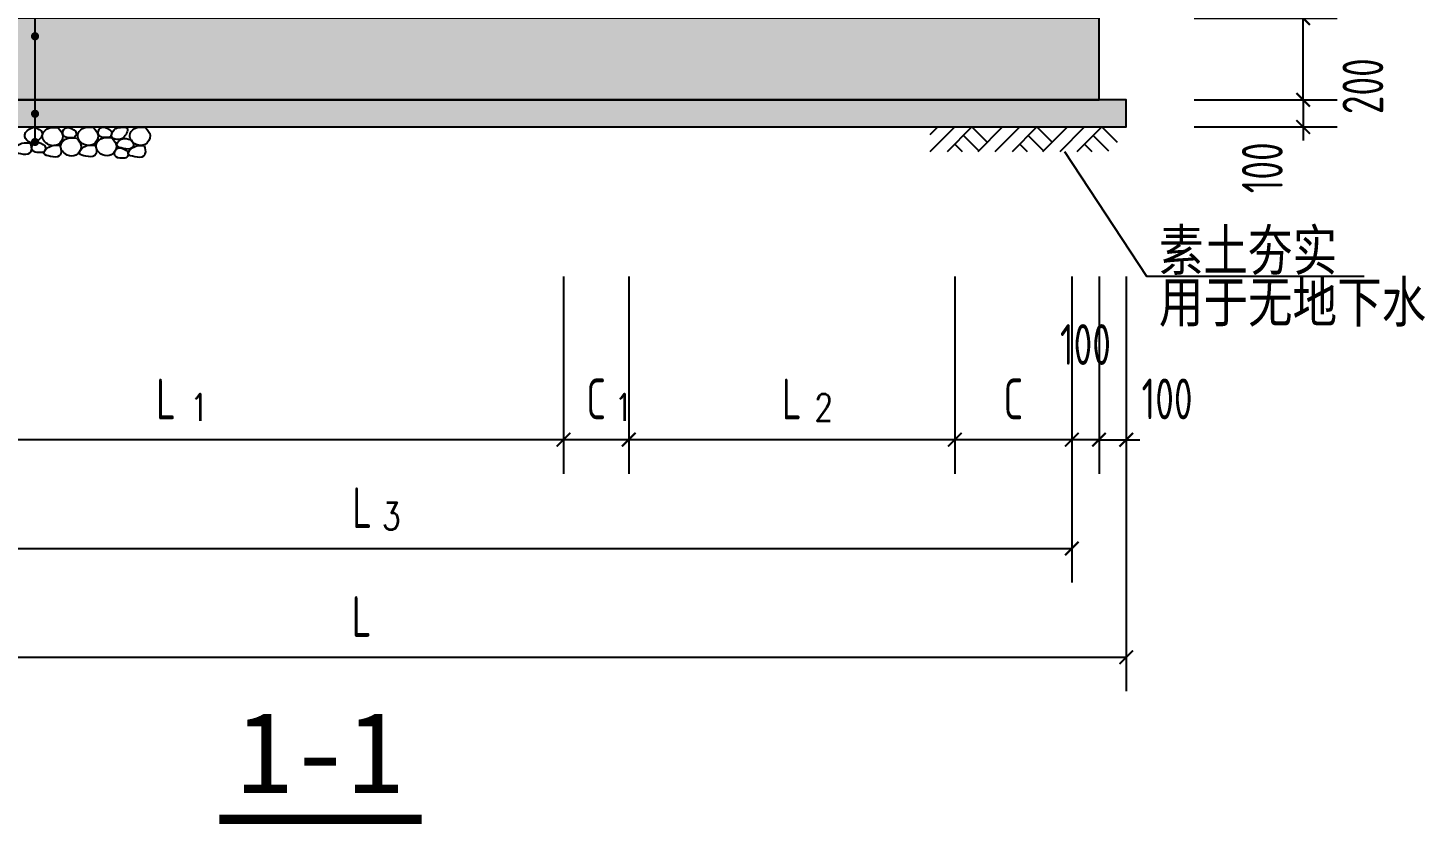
# Model space of a CAD drawing. Header units: millimetres. Extents: x -807114 to -50119, y -468455 to -61603.
# Drawn here: x -68868 to -63382, y -220208 to -217079 of the extents above; entities that cross this region are included whole.
import ezdxf

# ---------------------------------------------------------------- set-up
doc = ezdxf.new("R2010")
doc.units = ezdxf.units.MM
doc.header["$LTSCALE"] = 1000
for name, color, linetype in [('A-Wall-Patt', 13, 'Continuous'), ('Anno-Note', 241, 'Continuous'), ('DIM_给水', 3, 'Continuous'), ('PUB_DIM', 3, 'Continuous'), ('PUB_HATCH', 8, 'Continuous'), ('PUB_TEXT', 3, 'Continuous'), ('WALL', 9, 'Continuous')]:
    doc.layers.add(name, color=color, linetype=linetype)
doc.styles.add('-宋体', font='', dxfattribs={"width": 0.75})
doc.styles.add('_SIMPLEX', font='txt.shx', dxfattribs={"width": 0.8, "bigfont": 'hztxt.shx'})
doc.styles.add('DIM_FONT', font='tssdeng.shx', dxfattribs={"width": 0.7, "bigfont": 'tssdchn.shx'})
doc.styles.add('宋体', font='simsun.ttc', dxfattribs={"width": 0.8})
doc.styles.get('-宋体').set_extended_font_data('SimSun')
doc.dimstyles.new('DIMN50', dxfattribs={"dimscale": 0.5, "dimtxt": 300, "dimasz": 100, "dimexe": 250, "dimexo": 300, "dimgap": 150, "dimtad": 1, "dimdec": 0, "dimzin": 0, "dimdsep": 46, "dimtxsty": 'DIM_FONT', "dimblk": 'ARCHTICK', "dimcen": 0.09, "dimclrt": 7, "dimazin": 2, "dimtfac": 1, "dimtdec": 0, "dimtix": 1, "dimtmove": 2, "dimatfit": 3, "dimfxl": 1, "dimtolj": 1, "dimtzin": 0, "dimarcsym": 0})

# ---------------------------------------------------------------- blocks, each defined once
blk = doc.blocks.new('_ArchTick')
at = {"color": 0, "linetype": 'ByBlock', "const_width": 0.15}
blk.add_lwpolyline([(-0.5, -0.5), (0.5, 0.5)], dxfattribs=at)
blk = doc.blocks.new('*D9219')
at = {"layer": 'Defpoints', "color": 0}
for p in [(1175, 2163.5), (6795, 2163.5), (6795, 613.5)]:
    blk.add_point(p, dxfattribs=at)
at = {"layer": 'PUB_DIM', "color": 0, "lineweight": -2}
for p, q in [((1175, 2013.5), (1175, 488.5)), ((6795, 2013.5), (6795, 488.5)), ((1175, 613.5), (6795, 613.5))]:
    blk.add_line(p, q, dxfattribs=at)
at = {"layer": 'PUB_DIM', "color": 0, "linetype": 'ByBlock', "lineweight": -2, "xscale": 50, "yscale": 50, "zscale": 50, "rotation": 180}
blk.add_blockref('_ArchTick', (1175, 613.5), dxfattribs=at)
at = {"layer": 'PUB_DIM', "color": 0, "linetype": 'ByBlock', "lineweight": -2, "xscale": 50, "yscale": 50, "zscale": 50}
blk.add_blockref('_ArchTick', (6795, 613.5), dxfattribs=at)
at = {"layer": 'PUB_DIM', "color": 7, "insert": (3985, 763.5), "char_height": 150, "attachment_point": 5, "style": 'DIM_FONT'}
blk.add_mtext('\\A1;L', dxfattribs=at)
blk = doc.blocks.new('*D9220')
at = {"layer": 'Defpoints', "color": 0}
for p in [(1375, 2163.5), (6595, 2163.5), (6595, 1013.5)]:
    blk.add_point(p, dxfattribs=at)
at = {"layer": 'PUB_DIM', "color": 0, "lineweight": -2}
for p, q in [((1375, 2013.5), (1375, 888.5)), ((6595, 2013.5), (6595, 888.5)), ((1375, 1013.5), (6595, 1013.5))]:
    blk.add_line(p, q, dxfattribs=at)
at = {"layer": 'PUB_DIM', "color": 0, "linetype": 'ByBlock', "lineweight": -2, "xscale": 50, "yscale": 50, "zscale": 50, "rotation": 180}
blk.add_blockref('_ArchTick', (1375, 1013.5), dxfattribs=at)
at = {"layer": 'PUB_DIM', "color": 0, "linetype": 'ByBlock', "lineweight": -2, "xscale": 50, "yscale": 50, "zscale": 50}
blk.add_blockref('_ArchTick', (6595, 1013.5), dxfattribs=at)
at = {"layer": 'PUB_DIM', "color": 7, "insert": (3987, 1163.5), "char_height": 150, "attachment_point": 5, "style": 'DIM_FONT'}
blk.add_mtext('\\A1;L', dxfattribs=at)
blk = doc.blocks.new('*D9221')
at = {"layer": 'Defpoints', "color": 0}
for p in [(6695, 2163.5), (6795, 2163.5), (6795, 1413.5)]:
    blk.add_point(p, dxfattribs=at)
at = {"layer": 'PUB_DIM', "color": 0, "lineweight": -2}
for p, q in [((6695, 2013.5), (6695, 1288.5)), ((6795, 2013.5), (6795, 1288.5)), ((6695, 1413.5), (6645, 1413.5)), ((6695, 1413.5), (6795, 1413.5)), ((6795, 1413.5), (6845, 1413.5))]:
    blk.add_line(p, q, dxfattribs=at)
at = {"layer": 'PUB_DIM', "color": 0, "linetype": 'ByBlock', "lineweight": -2, "xscale": 50, "yscale": 50, "zscale": 50}
blk.add_blockref('_ArchTick', (6695, 1413.5), dxfattribs=at)
at = {"layer": 'PUB_DIM', "color": 0, "linetype": 'ByBlock', "lineweight": -2, "xscale": 50, "yscale": 50, "zscale": 50, "rotation": 180}
blk.add_blockref('_ArchTick', (6795, 1413.5), dxfattribs=at)
at = {"layer": 'PUB_DIM', "color": 7, "insert": (6945, 1563.5), "char_height": 150, "attachment_point": 5, "style": 'DIM_FONT'}
blk.add_mtext('\\A1;100', dxfattribs=at)
blk = doc.blocks.new('*D9222')
at = {"layer": 'Defpoints', "color": 0}
for p in [(6595, 2163.5), (6695, 2163.5), (6595, 1413.5)]:
    blk.add_point(p, dxfattribs=at)
at = {"layer": 'PUB_DIM', "color": 0, "lineweight": -2}
for p, q in [((6595, 2013.5), (6595, 1288.5)), ((6695, 2013.5), (6695, 1288.5)), ((6595, 1413.5), (6545, 1413.5)), ((6695, 1413.5), (6595, 1413.5)), ((6695, 1413.5), (6745, 1413.5))]:
    blk.add_line(p, q, dxfattribs=at)
at = {"layer": 'PUB_DIM', "color": 0, "linetype": 'ByBlock', "lineweight": -2, "xscale": 50, "yscale": 50, "zscale": 50}
blk.add_blockref('_ArchTick', (6595, 1413.5), dxfattribs=at)
at = {"layer": 'PUB_DIM', "color": 0, "linetype": 'ByBlock', "lineweight": -2, "xscale": 50, "yscale": 50, "zscale": 50, "rotation": 180}
blk.add_blockref('_ArchTick', (6695, 1413.5), dxfattribs=at)
at = {"layer": 'PUB_DIM', "color": 7, "insert": (6645, 1763.5), "char_height": 150, "attachment_point": 5, "style": 'DIM_FONT'}
blk.add_mtext('\\A1;100', dxfattribs=at)
blk = doc.blocks.new('*D9223')
at = {"layer": 'Defpoints', "color": 0}
for p in [(6165, 2163.5), (6595, 2163.5), (6165, 1413.5)]:
    blk.add_point(p, dxfattribs=at)
at = {"layer": 'PUB_DIM', "color": 0, "lineweight": -2}
for p, q in [((6165, 2013.5), (6165, 1288.5)), ((6595, 2013.5), (6595, 1288.5)), ((6595, 1413.5), (6165, 1413.5))]:
    blk.add_line(p, q, dxfattribs=at)
at = {"layer": 'PUB_DIM', "color": 0, "linetype": 'ByBlock', "lineweight": -2, "xscale": 50, "yscale": 50, "zscale": 50, "rotation": 180}
blk.add_blockref('_ArchTick', (6165, 1413.5), dxfattribs=at)
at = {"layer": 'PUB_DIM', "color": 0, "linetype": 'ByBlock', "lineweight": -2, "xscale": 50, "yscale": 50, "zscale": 50}
blk.add_blockref('_ArchTick', (6595, 1413.5), dxfattribs=at)
at = {"layer": 'PUB_DIM', "color": 7, "insert": (6380, 1563.5), "char_height": 150, "attachment_point": 5, "style": 'DIM_FONT'}
blk.add_mtext('\\A1;C', dxfattribs=at)
blk = doc.blocks.new('*D9224')
at = {"layer": 'Defpoints', "color": 0}
for p in [(4727, 2163.5), (4967, 2163.5), (4727, 1413.5)]:
    blk.add_point(p, dxfattribs=at)
at = {"layer": 'PUB_DIM', "color": 0, "lineweight": -2}
for p, q in [((4727, 2013.5), (4727, 1288.5)), ((4967, 2013.5), (4967, 1288.5)), ((4967, 1413.5), (4727, 1413.5))]:
    blk.add_line(p, q, dxfattribs=at)
at = {"layer": 'PUB_DIM', "color": 0, "linetype": 'ByBlock', "lineweight": -2, "xscale": 50, "yscale": 50, "zscale": 50, "rotation": 180}
blk.add_blockref('_ArchTick', (4727, 1413.5), dxfattribs=at)
at = {"layer": 'PUB_DIM', "color": 0, "linetype": 'ByBlock', "lineweight": -2, "xscale": 50, "yscale": 50, "zscale": 50}
blk.add_blockref('_ArchTick', (4967, 1413.5), dxfattribs=at)
at = {"layer": 'PUB_DIM', "color": 7, "insert": (4847, 1563.5), "char_height": 150, "attachment_point": 5, "style": 'DIM_FONT'}
blk.add_mtext('\\A1;C ', dxfattribs=at)
blk = doc.blocks.new('*D9225')
at = {"layer": 'Defpoints', "color": 0}
for p in [(1805, 2163.5), (4727, 2163.5), (1805, 1413.5)]:
    blk.add_point(p, dxfattribs=at)
at = {"layer": 'PUB_DIM', "color": 0, "lineweight": -2}
for p, q in [((1805, 2013.5), (1805, 1288.5)), ((4727, 2013.5), (4727, 1288.5)), ((4727, 1413.5), (1805, 1413.5))]:
    blk.add_line(p, q, dxfattribs=at)
at = {"layer": 'PUB_DIM', "color": 0, "linetype": 'ByBlock', "lineweight": -2, "xscale": 50, "yscale": 50, "zscale": 50, "rotation": 180}
blk.add_blockref('_ArchTick', (1805, 1413.5), dxfattribs=at)
at = {"layer": 'PUB_DIM', "color": 0, "linetype": 'ByBlock', "lineweight": -2, "xscale": 50, "yscale": 50, "zscale": 50}
blk.add_blockref('_ArchTick', (4727, 1413.5), dxfattribs=at)
at = {"layer": 'PUB_DIM', "color": 7, "insert": (3266, 1563.5), "char_height": 150, "attachment_point": 5, "style": 'DIM_FONT'}
blk.add_mtext('\\A1;L', dxfattribs=at)
blk = doc.blocks.new('*D9232')
at = {"layer": 'Defpoints', "color": 0}
for p in [(4966.5, 2163.5), (6165, 2163.5), (4966.5, 1413.5)]:
    blk.add_point(p, dxfattribs=at)
at = {"layer": 'PUB_DIM', "color": 0, "lineweight": -2}
for p, q in [((4966.5, 2013.5), (4966.5, 1288.5)), ((6165, 2013.5), (6165, 1288.5)), ((6165, 1413.5), (4966.5, 1413.5))]:
    blk.add_line(p, q, dxfattribs=at)
at = {"layer": 'PUB_DIM', "color": 0, "linetype": 'ByBlock', "lineweight": -2, "xscale": 50, "yscale": 50, "zscale": 50, "rotation": 180}
blk.add_blockref('_ArchTick', (4966.5, 1413.5), dxfattribs=at)
at = {"layer": 'PUB_DIM', "color": 0, "linetype": 'ByBlock', "lineweight": -2, "xscale": 50, "yscale": 50, "zscale": 50}
blk.add_blockref('_ArchTick', (6165, 1413.5), dxfattribs=at)
at = {"layer": 'PUB_DIM', "color": 7, "insert": (5565.7, 1563.5), "char_height": 150, "attachment_point": 5, "style": 'DIM_FONT'}
blk.add_mtext('\\A1;L', dxfattribs=at)
blk = doc.blocks.new('*D9248')
at = {"layer": 'Defpoints', "color": 0}
for p in [(6895, 2663.5), (6895, 2563.5), (7445, 2563.5)]:
    blk.add_point(p, dxfattribs=at)
at = {"layer": 'PUB_DIM', "color": 0, "lineweight": -2}
for p, q in [((7445, 2663.5), (7445, 2713.5)), ((7045, 2663.5), (7570, 2663.5)), ((7445, 2663.5), (7445, 2563.5)), ((7045, 2563.5), (7570, 2563.5)), ((7445, 2563.5), (7445, 2513.5))]:
    blk.add_line(p, q, dxfattribs=at)
at = {"layer": 'PUB_DIM', "color": 0, "linetype": 'ByBlock', "lineweight": -2, "xscale": 50, "yscale": 50, "zscale": 50}
for p, rotation in [((7445, 2663.5), 270), ((7445, 2563.5), 90)]:
    blk.add_blockref('_ArchTick', p, dxfattribs=dict(at, rotation=rotation))
at = {"layer": 'PUB_DIM', "color": 7, "insert": (7295, 2413.5), "char_height": 150, "attachment_point": 5, "rotation": 90, "style": 'DIM_FONT'}
blk.add_mtext('\\A1;100', dxfattribs=at)
blk = doc.blocks.new('*D9249')
at = {"layer": 'Defpoints', "color": 0}
for p in [(6895, 2963.5), (7445, 2963.5), (6895, 2663.5)]:
    blk.add_point(p, dxfattribs=at)
at = {"layer": 'PUB_DIM', "color": 0, "lineweight": -2}
for p, q in [((7045, 2963.5), (7570, 2963.5)), ((7445, 2663.5), (7445, 2963.5)), ((7045, 2663.5), (7570, 2663.5))]:
    blk.add_line(p, q, dxfattribs=at)
at = {"layer": 'PUB_DIM', "color": 0, "linetype": 'ByBlock', "lineweight": -2, "xscale": 50, "yscale": 50, "zscale": 50}
for p, rotation in [((7445, 2963.5), 90), ((7445, 2663.5), 270)]:
    blk.add_blockref('_ArchTick', p, dxfattribs=dict(at, rotation=rotation))
at = {"layer": 'PUB_DIM', "color": 7, "insert": (7664.5, 2713.5), "char_height": 150, "attachment_point": 5, "rotation": 90, "style": 'DIM_FONT'}
blk.add_mtext('\\A1;200', dxfattribs=at)
blk = doc.blocks.new('A$C15F36BDA')
at = {"layer": 'A-Wall-Patt'}
h = blk.add_hatch(dxfattribs=at)
h.set_pattern_fill('钢筋混凝土', color=256, scale=20, style=0)
h.set_pattern_definition([(45, (0, 0), (-35.35534, 35.35534), []), (50, (0, 0), (143.452, -12.5504), [15, -165]), (355, (0, 0), (-27.7503, 150.4384), [12, -132]), (100.4514, (11.95, -1.05), (115.702, 137.888), [12.748, -140.2284]), (46.1842, (0, 40), (213.448, -33.104), [22.5, -247.5]), (96.6356, (17.79, 37.24), (186.9325, 194.8236), [19.122, -210.3426]), (351.1842, (0, 40), (186.9324, 194.824), [18, -198]), (21, (20, 30), (119.3814, -80.5238), [15, -165]), (326, (20, 30), (48.663, 145.03), [12, -132]), (71.4514, (29.95, 23.29), (168.0445, 64.506), [12.748, -140.2284]), (37.5, (0, 0), (2.43197, 66.57877), [0, -130.4, 0, -134, 0, -132.5]), (7.5, (0, 0), (52.6139, 78.88234), [0, -76.4, 0, -127.4, 0, -50.5]), (327.5, (-44.6, 0), (106.7645, -4.51097), [0, -50, 0, -156, 0, -207]), (317.5, (-64.6, 0), (116.6372, 20.021), [0, -65, 0, -103.6, 0, -147])])
h.paths.add_polyline_path([(6695, 2963.5), (2785, 2963.5), (2785, 2904.6, -0.414214), (2792.5, 2897.1, -0.414214), (2785, 2889.6), (2785, 2663.5), (6695, 2663.5)])
h.paths.add_polyline_path([(2785, 2889.6, -0.414214), (2777.5, 2897.1, -0.414214), (2785, 2904.6), (2785, 2963.5), (2735, 2963.5), (2735, 2663.5), (2785, 2663.5)])
h.paths.add_polyline_path([(2735, 2963.5), (1375, 2963.5), (1275, 2963.5), (1275, 2663.5), (2735, 2663.5)])
at = {"layer": 'Anno-Note'}
h = blk.add_hatch(dxfattribs=at)
h.set_pattern_fill('AN33C', color=256, scale=300, style=0)
h.set_pattern_definition([(50, (-7816.09, -11452.65), (215.178, -18.8256), [22.5, -247.5]), (355, (-7816.09, -11452.65), (-41.6254, 225.6576), [18, -198]), (100.4514, (-7798.16, -11454.22), (173.5528, 206.8319), [19.122, -210.3426]), (46.1842, (-7816.1, -11392.65), (320.1723, -49.6557), [33.75, -371.25]), (96.6356, (-7789.4, -11396.8), (280.399, 292.2354), [28.683, -315.514]), (351.1842, (-7816.1, -11392.65), (280.3986, 292.2356), [27, -297]), (21, (-7786.09, -11407.65), (179.0721, -120.7857), [22.5, -247.5]), (326, (-7786.09, -11407.65), (72.9946, 217.545), [18, -198]), (71.4514, (-7771.16, -11417.72), (252.0668, 96.7591), [19.122, -210.3426]), (37.5, (-7816.09, -11452.65), (3.64796, 99.86816), [0, -195.6, 0, -201, 0, -198.75]), (7.5, (-7816.09, -11452.65), (78.92086, 118.3235), [0, -114.6, 0, -191.1, 0, -75.75]), (327.5, (-7882.99, -11452.65), (160.14673, -6.76646), [0, -75, 0, -234, 0, -310.5]), (317.5, (-7912.99, -11452.65), (174.95585, 30.0315), [0, -97.5, 0, -155.4, 0, -220.5])])
h.paths.add_polyline_path([(6797, 2663.5), (1277, 2663.5), (1177, 2663.5), (1177, 2563.5), (6797, 2563.5)])
at = {"const_width": 15}
for points in [[(2777.5, 2897.1, 1), (2792.5, 2897.1, 1)], [(2777.5, 2612.1, 1), (2792.5, 2612.1, 1)], [(2777.5, 2508.4, 1), (2792.5, 2508.4, 1)]]:
    blk.add_lwpolyline(points, format="xyb", close=True, dxfattribs=at)
for points in [[(1275, 2663.5), (1175, 2663.5), (1175, 2563.5), (6795, 2563.5), (6795, 2663.5), (1275, 2663.5)], [(6568.6, 2473), (6869.1, 2015.5), (7669, 2015.5)]]:
    blk.add_lwpolyline(points)
for points in [[(2782.5, 2563.1), (2771.2, 2559.3), (2747.8, 2535.1), (2759.7, 2510.3), (2792.1, 2510.3), (2810.9, 2542.7), (2782.5, 2563.1)], [(2869.9, 2560.7), (2829.7, 2556.6), (2811.8, 2530.8), (2835.7, 2498.4), (2868.1, 2498.4), (2886.8, 2530.8), (2869.9, 2560.7)], [(2937.1, 2522.9), (2896.9, 2518.8), (2879.1, 2493), (2902.9, 2460.5), (2935.3, 2460.5), (2954.1, 2493), (2937.1, 2522.9)], [(2909.8, 2561.7), (2895.8, 2559.4), (2887.9, 2533.8), (2915.1, 2523.5), (2931.8, 2527.8), (2936.8, 2540.8), (2909.8, 2561.7)], [(2999.9, 2561.6), (2959.7, 2557.4), (2941.9, 2531.7), (2965.8, 2499.2), (2998.2, 2499.2), (3016.9, 2531.7), (2999.9, 2561.6)], [(3067.2, 2523.8), (3027, 2519.6), (3009.1, 2493.9), (3033, 2461.4), (3065.4, 2461.4), (3084.1, 2493.9), (3067.2, 2523.8)], [(3039.9, 2562.5), (3025.9, 2560.3), (3018, 2534.6), (3045.2, 2524.3), (3061.9, 2528.7), (3066.9, 2541.6), (3039.9, 2562.5)], [(3087.2, 2560.2), (3075.9, 2553.6), (3067.4, 2525.9), (3095.2, 2517.7), (3109.4, 2523.8), (3123.3, 2558.3), (3087.2, 2560.2)], [(3137.7, 2515.9), (3102.9, 2519.1), (3085.1, 2495.1), (3109, 2484.8), (3141.3, 2487.4), (3146.5, 2495.1), (3137.7, 2515.9)], [(3191.1, 2561.8), (3150.9, 2557.6), (3133.1, 2531.8), (3156.9, 2499.4), (3189.3, 2499.4), (3208.1, 2531.8), (3191.1, 2561.8)], [(2766.8, 2504.8), (2726.6, 2498.9), (2708.8, 2474.9), (2732.6, 2464.6), (2765, 2467.1), (2770.1, 2474.9), (2766.8, 2504.8)], [(2796.4, 2507.5), (2782.4, 2505.3), (2774.5, 2479.6), (2801.7, 2469.3), (2818.4, 2473.7), (2823.4, 2486.6), (2796.4, 2507.5)], [(2875.9, 2495.5), (2835.7, 2489.6), (2817.9, 2465.6), (2841.8, 2455.3), (2874.2, 2457.9), (2879.3, 2465.6), (2875.9, 2495.5)], [(3006, 2496.4), (2965.8, 2490.5), (2948, 2466.5), (2971.8, 2456.2), (3004.2, 2458.7), (3009.3, 2466.5), (3006, 2496.4)], [(3100.7, 2486.6), (3086.7, 2484.3), (3078.8, 2458.7), (3106, 2448.4), (3122.6, 2452.7), (3127.7, 2465.7), (3100.7, 2486.6)], [(3185.7, 2494.5), (3145.5, 2488.6), (3127.7, 2464.6), (3151.6, 2454.3), (3184, 2456.8), (3189.1, 2464.6), (3185.7, 2494.5)]]:
    blk.add_spline(points, degree=3)
at = {"layer": 'PUB_DIM'}
blk.add_line((2785, 2508.9), (2785, 4413.1), dxfattribs=at)
at = {"layer": 'PUB_HATCH'}
for p, q in [((6075, 2536.5), (6102, 2563.5)), ((6075, 2473.5), (6165, 2563.5)), ((6138, 2473.5), (6228, 2563.5)), ((6196.5, 2532), (6252.7, 2475.7)), ((6228, 2563.5), (6284.2, 2507.2)), ((6250.5, 2473.5), (6340.5, 2563.5)), ((6313.5, 2473.5), (6403.5, 2563.5)), ((6376.5, 2473.5), (6466.5, 2563.5)), ((6435, 2532), (6491.2, 2475.7)), ((6466.5, 2563.5), (6522.7, 2507.2)), ((6489, 2473.5), (6579, 2563.5)), ((6552, 2473.5), (6642, 2563.5)), ((6615, 2473.5), (6705, 2563.5)), ((6673.5, 2532), (6729.7, 2475.7)), ((6705, 2563.5), (6761.2, 2507.2)), ((6165, 2500.5), (6192, 2473.5)), ((6403.5, 2500.5), (6430.5, 2473.5)), ((6642, 2500.5), (6669, 2473.5))]:
    blk.add_line(p, q, dxfattribs=at)
at = {"layer": 'PUB_TEXT', "const_width": 35}
blk.add_lwpolyline([(3462.1, 17.5), (4206.2, 17.5)], dxfattribs=at)
at = {"layer": 'WALL'}
blk.add_lwpolyline([(1375, 2963.5), (1275, 2963.5), (1275, 2663.5), (6695, 2663.5), (6695, 2963.5), (1375, 2963.5)], dxfattribs=at)
at = {"layer": 'PUB_TEXT', "width": 0.8}
for s, height, style, p in [('素土夯实', 150, '宋体', (6915.2, 2035.5)), ('用于无地下水', 150, '宋体', (6915, 1845.5)), ('1', 100, '_SIMPLEX', (3354.5, 1482.5)), ('1', 100, '_SIMPLEX', (4913.7, 1482.5)), ('2', 100, '_SIMPLEX', (5648.9, 1482.5)), ('3', 100, '_SIMPLEX', (4060.3, 1082.5))]:
    blk.add_text(s, height=height, dxfattribs=dict(at, style=style)).set_placement(p)
at = {"layer": 'PUB_TEXT', "style": '-宋体'}
blk.add_text('1-1', height=300, dxfattribs=at).set_placement((3526.6, 113.8))
at = {"layer": 'PUB_DIM'}
for base, p1, p2, angle, text, picture, middle in [((7445, 2963.5), (6895, 2663.5), (6895, 2963.5), 90, '200', '*D9249', (7664.5, 2713.5)), ((6595, 1013.5), (1375, 2163.5), (6595, 2163.5), 0, 'L', '*D9220', (3987, 1163.5))]:
    dim = blk.add_linear_dim(base=base, p1=p1, p2=p2, angle=angle, text=text, dimstyle='DIMN50', dxfattribs=at)
    dim.commit()
    dim.dimension.update_dxf_attribs({"geometry": picture, "text_midpoint": middle, "dimtype": 129})
for base, p1, p2, angle, picture, middle in [((7445, 2563.5), (6895, 2663.5), (6895, 2563.5), 270, '*D9248', (7295, 2413.5)), ((6595, 1413.5), (6695, 2163.5), (6595, 2163.5), 180, '*D9222', (6645, 1763.5)), ((6795, 1413.5), (6695, 2163.5), (6795, 2163.5), 0, '*D9221', (6945, 1563.5))]:
    dim = blk.add_linear_dim(base=base, p1=p1, p2=p2, angle=angle, dimstyle='DIMN50', dxfattribs=at)
    dim.commit()
    dim.dimension.update_dxf_attribs({"geometry": picture, "text_midpoint": middle, "dimtype": 129})
for p1, p2, distance, text, picture, middle in [((1175, 2163.5), (6795, 2163.5), -1550, 'L', '*D9219', (3985, 763.5)), ((4727, 2163.5), (1805, 2163.5), 750, 'L', '*D9225', (3266, 1563.5)), ((4967, 2163.5), (4727, 2163.5), 750, 'C ', '*D9224', (4847, 1563.5)), ((6165, 2163.5), (4966.5, 2163.5), 750, 'L', '*D9232', (5565.7, 1563.5)), ((6595, 2163.5), (6165, 2163.5), 750, 'C', '*D9223', (6380, 1563.5))]:
    dim = blk.add_aligned_dim(p1=p1, p2=p2, distance=distance, text=text, dimstyle='DIMN50', dxfattribs=at)
    dim.commit()
    dim.dimension.update_dxf_attribs({"geometry": picture, "text_midpoint": middle})
blk = doc.blocks.new('化粪池大样图')
at = {"xscale": 1.068556769290367, "yscale": 1.068556769290367, "zscale": 1.068556769290367}
blk.add_blockref('A$C15F36BDA', (1125559.9, 387428.2), dxfattribs=at)

msp = doc.modelspace()

# ---------------------------------------------------------------- block references
at = {"layer": 'DIM_给水', "color": 1}
msp.add_blockref('化粪池大样图', (-1197375.8, -607636.1), dxfattribs=at)

doc.saveas('drawing.dxf')
